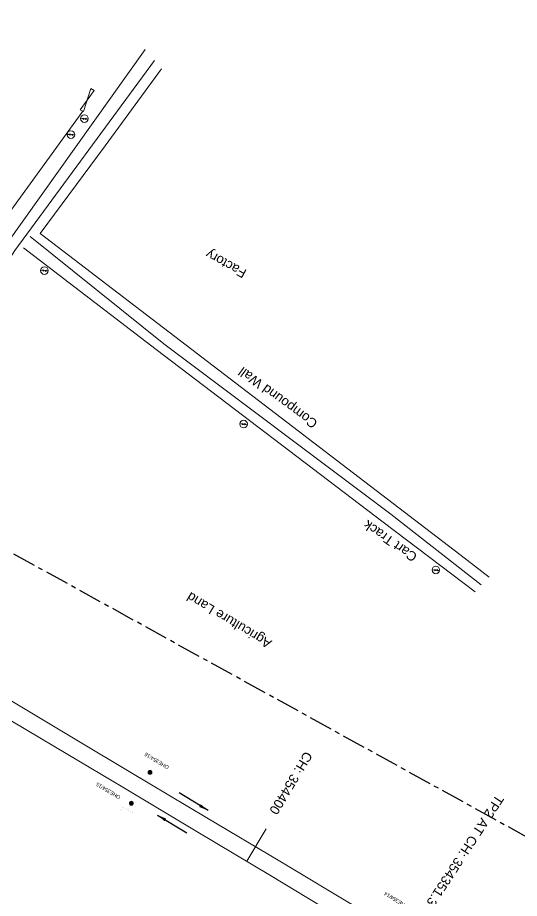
# Model space of a CAD drawing. Header units: metres. Extents: x 593168 to 611286, y 3401475 to 3412398.
# Drawn here: x 598865 to 598998.2, y 3408893.7 to 3409127.6 of the extents above; entities that cross this region are included whole.
import ezdxf

# ---------------------------------------------------------------- set-up
doc = ezdxf.new("R2010")
doc.units = ezdxf.units.M
doc.header["$MEASUREMENT"] = 0
doc.linetypes.add('CENTER', pattern=[2, 1.25, -0.25, 0.25, -0.25])
for name, color, linetype, lineweight in [('Cart Track', 34, 'Continuous', 0), ('Compound Wall', 251, 'Continuous', 0), ('Electric Pole', 251, 'Continuous', 0), ("EXG. TP CH's", 7, 'Continuous', 0), ('Existing IR Chainage', 7, 'Continuous', 0), ('Existing IR Track', 143, 'Continuous', 0), ('Gate', 251, 'Continuous', 0), ('OHE MAST', 8, 'Continuous', 0), ('OHE MAST TEXT', 8, 'Continuous', 0), ('Side Details', 251, 'Continuous', 0), ('Subroad Edge', 34, 'Continuous', 0), ('Text1', 251, 'Continuous', 0)]:
    doc.layers.add(name, color=color, linetype=linetype, lineweight=lineweight)
doc.layers.add('Existing Railway Boundary', color=7, linetype='CENTER')
doc.styles.get("Standard").update_dxf_attribs({"font": 'arial_0.ttf'})
doc.styles.add('Style-Arial', font='arial_0.ttf')
doc.dimstyles.new('ISO-25', dxfattribs={"dimtxt": 2.5, "dimasz": 2.5, "dimexe": 1.25, "dimexo": 0.625, "dimtad": 1, "dimtxsty": 'Standard', "dimcen": 2.5, "dimadec": 0, "dimazin": 0, "dimtfac": 1, "dimtmove": 0, "dimatfit": 3, "dimfxl": 1, "dimarcsym": 0})

# ---------------------------------------------------------------- blocks, each defined once
blk = doc.blocks.new('GT')
at = {"layer": 'Gate'}
for p, q in [((-0.5, -0.5), (-0.5, 0.5)), ((-0.5, 0.5), (0.5, -0.5)), ((0.5, 0.5), (0.5, -0.5))]:
    blk.add_line(p, q, dxfattribs=at)
blk.add_lwpolyline([(0.5, 0.5), (-0.5, -0.5)], dxfattribs=at)
blk = doc.blocks.new('EP')
blk.add_hatch(color=8).paths.add_polyline_path([(-0.21, -0.05), (-0.21, 0.16), (-0.93, -0.01), (-0.31, 0.07), (-0.31, -0.19), (0.31, 0), (0.31, -0.24), (0.94, -0.01), (0.41, -0.1), (0.43, 0.15)])
at = {"color": 8}
for p, q in [((-0.93, -0.01), (-0.21, 0.16)), ((-0.31, 0.07), (-0.93, -0.01)), ((-0.31, -0.19), (-0.31, 0.07)), ((0.31, 0), (-0.31, -0.19)), ((-0.21, 0.16), (-0.21, -0.05)), ((-0.21, -0.05), (0.43, 0.15)), ((0.31, -0.24), (0.31, 0)), ((0.43, 0.15), (0.41, -0.1)), ((0.94, -0.01), (0.31, -0.24)), ((0.41, -0.1), (0.94, -0.01))]:
    blk.add_line(p, q, dxfattribs=at)
blk.add_circle((0, 0), 1, dxfattribs=at)
blk = doc.blocks.new('OHE MAST')
h = blk.add_hatch(color=256)
h.dxf.hatch_style = 1
edge = h.paths.add_edge_path()
edge.add_arc((0, 0), 0.514, 0, 360)
at = {"const_width": 0.01}
for points in [[(1.5, 3.5), (1.5, 2), (-1.5, 2), (-1.5, 3.5)], [(0, 2), (0, 0)]]:
    blk.add_lwpolyline(points, dxfattribs=at)
blk.add_circle((0, 0), 0.514)

msp = doc.modelspace()

# ---------------------------------------------------------------- linework, layer by layer
at = {"layer": 'Cart Track'}
for points in [[(598868.3225, 3409069.5164, 257.7286), (598903.7605, 3409040.9927, 257.2937), (598964.0182, 3408995.7637, 257.3167), (598987.9959, 3408976.975, 257.3292)], [(598986.4478, 3408975.1492, 257.3373), (598962.0224, 3408993.5812, 257.3187), (598901.7385, 3409039.4951, 257.3217), (598866.498, 3409066.4772, 257.7046)]]:
    msp.add_polyline3d(points, dxfattribs=at)
at = {"layer": 'Compound Wall'}
for points in [[(598990.1321, 3408979.0146, 257.5274), (598982.3365, 3408985.0464, 257.5256), (598870.909, 3409070.2873, 257.6026), (598888.2009, 3409093.5292, 257.9245), (598903.1632, 3409113.9663, 257.9546)], [(598858.6602, 3409070.2884, 257.4697), (598882.2951, 3409102.7338, 257.8675), (598881.9912, 3409102.8747, 257.8675)]]:
    msp.add_polyline3d(points, dxfattribs=at)
at = {"layer": 'Existing IR Chainage', "color": 7, "linetype": 'Continuous', "lineweight": 13, "flags": 128}
msp.add_lwpolyline([(598930.9372, 3408912.1445), (598925.808, 3408903.5601)], dxfattribs=at)
at = {"layer": 'Existing IR Track', "flags": 128}
for points in [[(598955.2016, 3408891.2202), (598934.5639, 3408903.565), (598915.1942, 3408915.1242), (598895.0501, 3408927.1457), (598880.6638, 3408935.7542), (598865.6503, 3408944.738), (598848.7221, 3408954.85), (598831.1291, 3408965.359), (598813.8627, 3408975.6723), (598795.8417, 3408986.4364), (598779.2251, 3408996.3638), (598763.1866, 3409005.9459), (598745.3563, 3409016.6077), (598728.1843, 3409026.8757), (598712.5143, 3409036.2397), (598696.6612, 3409045.7137), (598678.822, 3409056.4557), (598654.2954, 3409071.0582), (598629.6031, 3409085.7596), (598615.3422, 3409094.2965), (598601.2624, 3409102.7251), (598582.7189, 3409113.8003), (598565.1242, 3409124.3088)], [(598952.7177, 3408887.2786), (598932.0591, 3408899.8251), (598912.7989, 3408911.3331), (598892.9227, 3408923.2091), (598878.2637, 3408931.9585), (598863.4704, 3408940.7881), (598846.311, 3408951.0352), (598828.9805, 3408961.3845), (598811.4519, 3408971.8575), (598792.9666, 3408982.9021), (598776.8204, 3408992.5565), (598760.7156, 3409002.1861), (598742.9617, 3409012.8156), (598725.8041, 3409023.0881), (598710.1228, 3409032.4555), (598694.201, 3409041.9665), (598676.467, 3409052.5075), (598651.86, 3409067.2042), (598626.949, 3409082.0825), (598612.9303, 3409090.4789), (598598.8679, 3409098.9015), (598580.306, 3409109.9806), (598562.7555, 3409120.4559)]]:
    msp.add_lwpolyline(points, dxfattribs=at)
at = {"layer": 'Existing Railway Boundary', "ltscale": 5}
msp.add_lwpolyline([(600068.3432, 3408361.2078), (600130.6112, 3408459.8878), (599836.1292, 3408634.1143), (599768.1577, 3408518.5779), (599661.815, 3408580.4349), (599612.2027, 3408612.2329), (599553.6452, 3408693.0476), (599543.655, 3408685.9527), (599543.655, 3408683.2921), (599530.154, 3408666.7376), (599508.5547, 3408629.4251), (598272.8019, 3409311.3517), (598226.2603, 3409339.3887), (598151.2488, 3409384.2728), (597917.699, 3409525.8316), (597735.9935, 3409630.0193)], dxfattribs=at)
at = {"layer": 'Subroad Edge'}
for points in [[(598717.6052, 3408896.3842, 257.8744), (598725.4041, 3408902.3569, 257.8585), (598742.2361, 3408914.7562, 257.8945), (598775.4324, 3408942.6162, 258.2974), (598788.4568, 3408959.8904, 259.756), (598796.6394, 3408970.8253, 260.7987), (598805.8902, 3408983.0865, 260.9346), (598812.2023, 3408994.6275, 260.5048), (598829.6746, 3409016.834, 258.9942), (598844.9453, 3409041.6331, 258.1864), (598862.0201, 3409067.4698, 257.8166), (598898.8346, 3409119.1303, 257.7442)], [(598720.6803, 3408894.743, 257.9161), (598727.0823, 3408899.6587, 257.8945), (598743.8996, 3408912.0644, 257.8915), (598778.8122, 3408939.0313, 258.2534), (598794.6744, 3408955.5581, 259.781), (598802.3469, 3408966.6763, 260.7987), (598802.4275, 3408966.8876, 260.8547), (598810.696, 3408980.2322, 260.9306), (598818.7038, 3408989.6578, 260.6277), (598832.2879, 3409014.9594, 259.0012), (598847.7356, 3409040.1895, 258.0675), (598864.2136, 3409065.7878, 257.7846), (598901.2991, 3409116.1903, 257.7626)]]:
    msp.add_polyline3d(points, dxfattribs=at)

# ---------------------------------------------------------------- block references
at = {"layer": 'Electric Pole', "xscale": 0.9997078269580061, "yscale": 0.9997078269580061, "zscale": 0.9997078269580061}
for p in [(598882.6998, 3409100.7685, 257.8555), (598879.1263, 3409096.5334, 257.8595), (598872.0774, 3409060.4251, 257.3727), (598924.9651, 3409019.6809, 257.2887), (598975.9978, 3408980.92, 257.2347)]:
    msp.add_blockref('EP', p, dxfattribs=at)
at = {"layer": 'Gate', "xscale": 6.297693397425922, "yscale": 0.9997078268781471, "zscale": 6.297693397425922, "rotation": 63.32958781776948}
msp.add_blockref('GT', (598883.3949, 3409105.6933, 156.3202), dxfattribs=at)
at = {"layer": 'OHE MAST', "rotation": 149.0208306544456}
for p in [(598900.115, 3408927.1987), (598895.1522, 3408918.9773)]:
    msp.add_blockref('OHE MAST', p, dxfattribs=at)

# ---------------------------------------------------------------- texts
at = {"layer": 'Cart Track'}
msp.add_text('Cart Track', height=2.5, rotation=145.065148, dxfattribs=at).set_placement((598971.294, 3408984.9482, 156.3202))
at = {"layer": "EXG. TP CH's", "color": 7, "lineweight": 0, "insert": (598970.1809, 3408885.457), "char_height": 2.5, "attachment_point": 6, "rotation": 237, "line_spacing_factor": 0.60024, "style": 'Style-Arial'}
msp.add_mtext('TP2 AT CH: 354351.397 m', dxfattribs=at)
at = {"layer": 'Existing IR Chainage', "color": 7, "lineweight": 0, "insert": (598932.7483, 3408916.3284), "char_height": 2.5, "attachment_point": 6, "rotation": 239.141623, "line_spacing_factor": 0.60036, "style": 'Style-Arial'}
msp.add_mtext('CH: 354400', dxfattribs=at)
at = {"layer": 'OHE MAST TEXT'}
for s, p in [('OHE354/16', (598905.2527, 3408928.7775, 260.823)), ('OHE354/15', (598892.4057, 3408920.8123, 260.913)), ('OHE354/14', (598968.8951, 3408891.763, 261.232))]:
    msp.add_text(s, height=1, rotation=149, dxfattribs=at).set_placement(p)
at = {"layer": 'Side Details'}
msp.add_text('Agriculture Land', height=2.5, rotation=149, dxfattribs=at).set_placement((598932.6505, 3408962.0591, 258.8123))
at = {"layer": 'Text1'}
for s, rotation, p in [('Factory', 151.044359, (598925.9774, 3409060.4673, 156.3202)), ('Compound Wall', 143.75756, (598944.8318, 3409020.3134, 156.3202))]:
    msp.add_text(s, height=2.5, rotation=rotation, dxfattribs=at).set_placement(p)

# ---------------------------------------------------------------- leaders
at = {"layer": 'Existing IR Track', "color": 7, "lineweight": -3}
for points in [[(598915.5108, 3408917.0448), (598907.8293, 3408921.7597)], [(598902.0744, 3408915.8394), (598909.9123, 3408911.081)]]:
    msp.add_leader(points, dimstyle='ISO-25', override={"dimtxt": 3, "dimasz": 2.5, "dimtad": 0, "dimdec": 3, "dimzin": 2, "dimtdec": 3}, dxfattribs=at)

doc.saveas('drawing.dxf')
